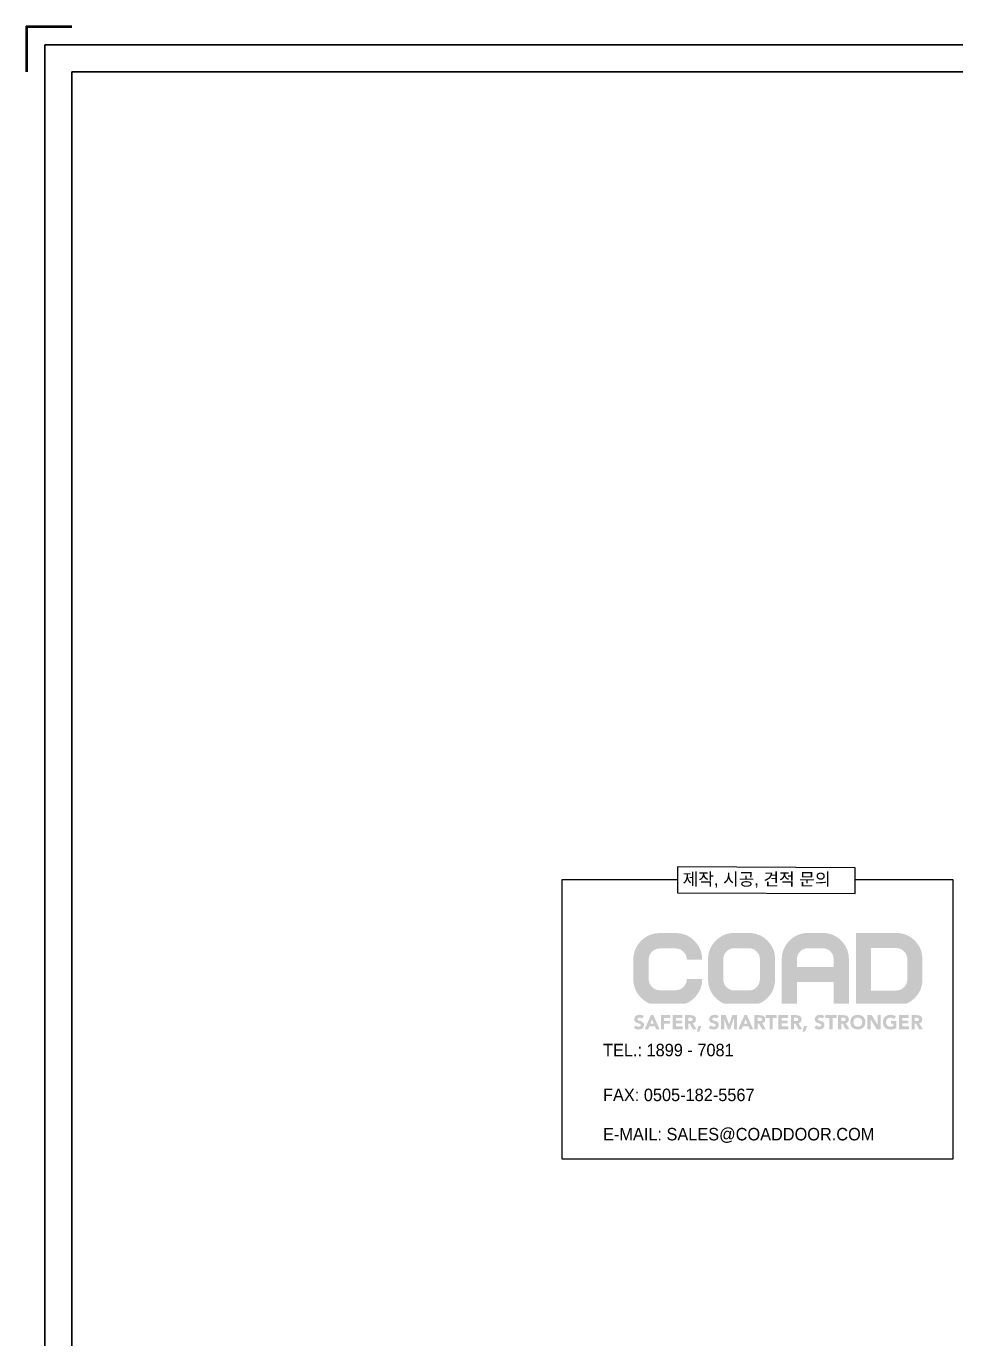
# Model space of a CAD drawing. Header units: millimetres. Extents: x -5505 to 394412, y -8522 to 584759.
# Drawn here: x -5505 to -288, y 2991 to 10355 of the extents above; entities that cross this region are included whole.
import ezdxf

# ---------------------------------------------------------------- set-up
doc = ezdxf.new("R2010")
doc.units = ezdxf.units.MM
doc.layers.add('4윤곽선', color=5, linetype='Continuous', lineweight=70)
doc.layers.add('plot선', color=130, linetype='Continuous', plot=False)
doc.styles.add('굴림', font='')
doc.styles.get('굴림').set_extended_font_data('Gulim')

# ---------------------------------------------------------------- blocks, each defined once
blk = doc.blocks.new('coad_logo')
h = blk.add_hatch(color=256)
h.dxf.hatch_style = 1
h.set_gradient(color1=(0, 153, 86), color2=(0, 0, 78), tint=1)
edge = h.paths.add_edge_path()
edge.add_spline(control_points=[(488.5, 1118.3), (488.5, 1135.3), (494.6, 1150), (506.8, 1162.2), (519.4, 1174.8), (534.1, 1180.9), (551.1, 1180.9), (551.1, 1180.9), (639.7, 1180.9), (639.7, 1180.9), (656.8, 1180.9), (671.4, 1174.8), (683.6, 1162.2), (696.2, 1150), (702.3, 1135.3), (702.3, 1118.3), (702.3, 1118.3), (788.6, 1118.3), (788.6, 1118.3), (788.6, 1159.3), (773.9, 1194.7), (745, 1223.6), (716.2, 1252.5), (680.8, 1267.1), (639.7, 1267.1), (639.7, 1267.1), (551.1, 1267.1), (551.1, 1267.1), (510.1, 1267.1), (474.7, 1252.5), (445.8, 1223.6), (416.9, 1194.7), (402.3, 1159.3), (402.3, 1118.3), (402.3, 1118.3), (402.3, 1104.2), (402.3, 1104.2), (402.3, 1104.2), (402.3, 1009.3), (402.3, 1009.3), (402.3, 968.2), (416.9, 932.8), (445.8, 903.9), (460.1, 889.6), (476.1, 878.7), (493.5, 871.5), (493.5, 871.5), (697.3, 871.5), (697.3, 871.5), (714.8, 878.7), (730.7, 889.6), (745, 903.9), (773.9, 932.8), (788.6, 968.2), (788.6, 1009.3), (788.6, 1009.3), (702.3, 1009.3), (702.3, 1009.3), (702.3, 992.2), (696.2, 977.5), (683.6, 964.9), (671.4, 952.7), (656.8, 946.6), (639.7, 946.6), (639.7, 946.6), (551.1, 946.6), (551.1, 946.6), (534.1, 946.6), (519.4, 952.7), (506.8, 964.9), (494.6, 977.5), (488.5, 992.2), (488.5, 1009.3), (488.5, 1009.3), (488.5, 1104.2), (488.5, 1104.2), (488.5, 1104.2), (488.5, 1118.3), (488.5, 1118.3)], knot_values=[0, 0, 0, 0, 1, 1, 1, 2, 2, 2, 3, 3, 3, 4, 4, 4, 5, 5, 5, 6, 6, 6, 7, 7, 7, 8, 8, 8, 9, 9, 9, 10, 10, 10, 11, 11, 11, 12, 12, 12, 13, 13, 13, 14, 14, 14, 15, 15, 15, 16, 16, 16, 17, 17, 17, 18, 18, 18, 19, 19, 19, 20, 20, 20, 21, 21, 21, 22, 22, 22, 23, 23, 23, 24, 24, 24, 25, 25, 25, 26, 26, 26, 26], degree=3, periodic=0)
edge = h.paths.add_edge_path()
edge.add_spline(control_points=[(1050.4, 1267.7), (1050.4, 1267.7), (969, 1267.7), (969, 1267.7), (928.3, 1267.7), (893.3, 1253.2), (864.7, 1224.6), (836.1, 1196), (821.6, 1161), (821.6, 1120.3), (821.6, 1120.3), (821.6, 1104.2), (821.6, 1104.2), (821.6, 1104.2), (821.6, 1007.2), (821.6, 1007.2), (821.6, 966.5), (836.1, 931.5), (864.7, 902.9), (878.5, 889.1), (893.8, 878.7), (910.5, 871.5), (910.5, 871.5), (1108.9, 871.5), (1108.9, 871.5), (1125.6, 878.7), (1140.9, 889.1), (1154.7, 902.9), (1183.3, 931.5), (1197.8, 966.5), (1197.8, 1007.2), (1197.8, 1007.2), (1197.8, 1104.2), (1197.8, 1104.2), (1197.8, 1104.2), (1197.8, 1120.3), (1197.8, 1120.3), (1197.8, 1161), (1183.3, 1196), (1154.7, 1224.6), (1126.1, 1253.2), (1091.1, 1267.7), (1050.4, 1267.7)], knot_values=[0, 0, 0, 0, 1, 1, 1, 2, 2, 2, 3, 3, 3, 4, 4, 4, 5, 5, 5, 6, 6, 6, 7, 7, 7, 8, 8, 8, 9, 9, 9, 10, 10, 10, 11, 11, 11, 12, 12, 12, 13, 13, 13, 14, 14, 14, 14], degree=3, periodic=0)
edge = h.paths.add_edge_path(flags=16)
edge.add_spline(control_points=[(1112.4, 1007.2), (1112.4, 990.3), (1106.4, 975.8), (1093.9, 963.3), (1081.8, 951.2), (1067.4, 945.2), (1050.4, 945.2), (1050.4, 945.2), (969, 945.2), (969, 945.2), (952.1, 945.2), (937.5, 951.2), (925.1, 963.3), (913, 975.8), (907, 990.3), (907, 1007.2), (907, 1007.2), (907, 1104.2), (907, 1104.2), (907, 1104.2), (907, 1120.3), (907, 1120.3), (907, 1137.2), (913, 1151.7), (925.1, 1163.8), (937.5, 1176.3), (952.1, 1182.3), (969, 1182.3), (969, 1182.3), (1050.4, 1182.3), (1050.4, 1182.3), (1067.4, 1182.3), (1081.8, 1176.3), (1093.9, 1163.8), (1106.4, 1151.7), (1112.4, 1137.2), (1112.4, 1120.3), (1112.4, 1120.3), (1112.4, 1104.2), (1112.4, 1104.2), (1112.4, 1104.2), (1112.4, 1007.2), (1112.4, 1007.2)], knot_values=[0, 0, 0, 0, 1, 1, 1, 2, 2, 2, 3, 3, 3, 4, 4, 4, 5, 5, 5, 6, 6, 6, 7, 7, 7, 8, 8, 8, 9, 9, 9, 10, 10, 10, 11, 11, 11, 12, 12, 12, 13, 13, 13, 14, 14, 14, 14], degree=3, periodic=0)
edge = h.paths.add_edge_path()
edge.add_spline(control_points=[(1464.1, 1267.7), (1464.1, 1267.7), (1383, 1267.7), (1383, 1267.7), (1342.4, 1267.7), (1307.4, 1253.2), (1278.4, 1224.2), (1249.8, 1195.6), (1235.3, 1160.6), (1235.3, 1119.9), (1235.3, 1119.9), (1235.3, 1104.2), (1235.3, 1104.2), (1235.3, 1104.2), (1235.3, 871.5), (1235.3, 871.5), (1235.3, 871.5), (1320.7, 871.5), (1320.7, 871.5), (1320.7, 871.5), (1320.7, 992.3), (1320.7, 992.3), (1320.7, 992.3), (1526.9, 992.3), (1526.9, 992.3), (1526.9, 992.3), (1526.9, 871.5), (1526.9, 871.5), (1526.9, 871.5), (1611.9, 871.5), (1611.9, 871.5), (1611.9, 871.5), (1611.9, 1104.2), (1611.9, 1104.2), (1611.9, 1104.2), (1611.9, 1119.9), (1611.9, 1119.9), (1611.9, 1161), (1597.4, 1196), (1568.8, 1224.6), (1540.2, 1253.2), (1505.2, 1267.7), (1464.1, 1267.7)], knot_values=[0, 0, 0, 0, 1, 1, 1, 2, 2, 2, 3, 3, 3, 4, 4, 4, 5, 5, 5, 6, 6, 6, 7, 7, 7, 8, 8, 8, 9, 9, 9, 10, 10, 10, 11, 11, 11, 12, 12, 12, 13, 13, 13, 14, 14, 14, 14], degree=3, periodic=0)
edge = h.paths.add_edge_path(flags=16)
edge.add_spline(control_points=[(1526.9, 1077.6), (1526.9, 1077.6), (1320.7, 1077.6), (1320.7, 1077.6), (1320.7, 1077.6), (1320.7, 1104.2), (1320.7, 1104.2), (1320.7, 1104.2), (1320.7, 1119.9), (1320.7, 1119.9), (1320.7, 1137.2), (1326.7, 1151.7), (1338.8, 1163.8), (1351.2, 1176.3), (1365.7, 1182.3), (1383, 1182.3), (1383, 1182.3), (1464.1, 1182.3), (1464.1, 1182.3), (1481.4, 1182.3), (1495.9, 1176.3), (1508.4, 1163.8), (1520.9, 1151.7), (1526.9, 1137.2), (1526.9, 1119.9), (1526.9, 1119.9), (1526.9, 1104.2), (1526.9, 1104.2), (1526.9, 1104.2), (1526.9, 1077.6), (1526.9, 1077.6)], knot_values=[0, 0, 0, 0, 1, 1, 1, 2, 2, 2, 3, 3, 3, 4, 4, 4, 5, 5, 5, 6, 6, 6, 7, 7, 7, 8, 8, 8, 9, 9, 9, 10, 10, 10, 10], degree=3, periodic=0)
edge = h.paths.add_edge_path()
edge.add_spline(control_points=[(1981.6, 1224.6), (1953, 1253.2), (1918.4, 1267.7), (1877.8, 1267.7), (1877.8, 1267.7), (1651.4, 1267.7), (1651.4, 1267.7), (1651.4, 1267.7), (1651.4, 1104.2), (1651.4, 1104.2), (1651.4, 1104.2), (1651.4, 871.5), (1651.4, 871.5), (1651.4, 871.5), (1936, 871.5), (1936, 871.5), (1952.6, 878.7), (1967.9, 889.1), (1981.6, 902.9), (2010.2, 931.5), (2024.7, 966.5), (2024.7, 1007.2), (2024.7, 1007.2), (2024.7, 1104.2), (2024.7, 1104.2), (2024.7, 1104.2), (2024.7, 1120.3), (2024.7, 1120.3), (2024.7, 1161), (2010.2, 1196), (1981.6, 1224.6)], knot_values=[0, 0, 0, 0, 1, 1, 1, 2, 2, 2, 3, 3, 3, 4, 4, 4, 5, 5, 5, 6, 6, 6, 7, 7, 7, 8, 8, 8, 9, 9, 9, 10, 10, 10, 10], degree=3, periodic=0)
edge = h.paths.add_edge_path(flags=16)
edge.add_spline(control_points=[(1939.8, 1007.2), (1939.8, 989.9), (1933.7, 975.4), (1921.7, 962.9), (1909.6, 950.8), (1895.1, 944.8), (1877.8, 944.8), (1877.8, 944.8), (1736.3, 944.8), (1736.3, 944.8), (1736.3, 944.8), (1736.3, 1104.2), (1736.3, 1104.2), (1736.3, 1104.2), (1736.3, 1182.7), (1736.3, 1182.7), (1736.3, 1182.7), (1877.8, 1182.7), (1877.8, 1182.7), (1895.1, 1182.7), (1909.6, 1176.7), (1921.7, 1164.2), (1933.7, 1152.1), (1939.8, 1137.6), (1939.8, 1120.3), (1939.8, 1120.3), (1939.8, 1104.2), (1939.8, 1104.2), (1939.8, 1104.2), (1939.8, 1007.2), (1939.8, 1007.2)], knot_values=[0, 0, 0, 0, 1, 1, 1, 2, 2, 2, 3, 3, 3, 4, 4, 4, 5, 5, 5, 6, 6, 6, 7, 7, 7, 8, 8, 8, 9, 9, 9, 10, 10, 10, 10], degree=3, periodic=0)
edge = h.paths.add_edge_path()
edge.add_spline(control_points=[(449.8, 787.4), (448.4, 789.2), (446.5, 790.5), (444.1, 791.3), (441.7, 792.2), (439.4, 792.6), (437.2, 792.6), (436, 792.6), (434.7, 792.5), (433.4, 792.2), (432, 791.9), (430.8, 791.4), (429.6, 790.8), (428.4, 790.1), (427.4, 789.3), (426.7, 788.3), (425.9, 787.2), (425.6, 786), (425.6, 784.5), (425.6, 782.1), (426.5, 780.3), (428.2, 779), (430, 777.8), (432.3, 776.7), (435, 775.8), (437.7, 774.9), (440.6, 774), (443.7, 773.1), (446.8, 772.3), (449.7, 771), (452.4, 769.4), (455.1, 767.7), (457.4, 765.6), (459.2, 762.8), (460.9, 760.1), (461.8, 756.4), (461.8, 751.8), (461.8, 747.4), (461, 743.6), (459.4, 740.3), (457.7, 737.1), (455.5, 734.4), (452.8, 732.2), (450, 730.1), (446.8, 728.5), (443.1, 727.4), (439.4, 726.4), (435.5, 725.9), (431.5, 725.9), (426.4, 725.9), (421.6, 726.7), (417.2, 728.2), (412.9, 729.8), (408.8, 732.3), (405, 735.8), (405, 735.8), (417.3, 749.4), (417.3, 749.4), (419.1, 747), (421.4, 745.1), (424.1, 743.8), (426.8, 742.6), (429.6, 741.9), (432.5, 741.9), (433.9, 741.9), (435.3, 742.1), (436.7, 742.4), (438.2, 742.7), (439.5, 743.2), (440.6, 743.9), (441.8, 744.6), (442.7, 745.4), (443.4, 746.5), (444.1, 747.5), (444.5, 748.7), (444.5, 750.1), (444.5, 752.5), (443.6, 754.4), (441.8, 755.8), (439.9, 757.1), (437.7, 758.3), (434.9, 759.3), (432.2, 760.2), (429.2, 761.2), (426, 762.1), (422.8, 763.1), (419.9, 764.4), (417.1, 766), (414.4, 767.7), (412.1, 769.8), (410.3, 772.5), (408.5, 775.2), (407.6, 778.7), (407.6, 783.1), (407.6, 787.3), (408.4, 791), (410.1, 794.2), (411.7, 797.4), (414, 800), (416.7, 802.2), (419.5, 804.3), (422.7, 805.9), (426.4, 807), (430, 808.1), (433.7, 808.6), (437.6, 808.6), (442, 808.6), (446.3, 808), (450.5, 806.7), (454.6, 805.5), (458.4, 803.4), (461.7, 800.4), (461.7, 800.4), (449.8, 787.4), (449.8, 787.4)], knot_values=[0, 0, 0, 0, 1, 1, 1, 2, 2, 2, 3, 3, 3, 4, 4, 4, 5, 5, 5, 6, 6, 6, 7, 7, 7, 8, 8, 8, 9, 9, 9, 10, 10, 10, 11, 11, 11, 12, 12, 12, 13, 13, 13, 14, 14, 14, 15, 15, 15, 16, 16, 16, 17, 17, 17, 18, 18, 18, 19, 19, 19, 20, 20, 20, 21, 21, 21, 22, 22, 22, 23, 23, 23, 24, 24, 24, 25, 25, 25, 26, 26, 26, 27, 27, 27, 28, 28, 28, 29, 29, 29, 30, 30, 30, 31, 31, 31, 32, 32, 32, 33, 33, 33, 34, 34, 34, 35, 35, 35, 36, 36, 36, 37, 37, 37, 38, 38, 38, 38], degree=3, periodic=0)
h.paths.add_polyline_path([(500.6, 806.6), (515, 806.6), (549.2, 727.9), (529.7, 727.9), (522.9, 744.6), (492.3, 744.6), (485.7, 727.9), (466.6, 727.9)])
h.paths.add_polyline_path([(507.3, 783.7), (497.7, 759.3), (517, 759.3)], flags=16)
h.paths.add_polyline_path([(557.8, 806.6), (610.6, 806.6), (610.6, 790.6), (575.1, 790.6), (575.1, 774.6), (608, 774.6), (608, 758.6), (575.1, 758.6), (575.1, 727.9), (557.8, 727.9)])
h.paths.add_polyline_path([(623.7, 806.6), (677.2, 806.6), (677.2, 790.6), (641.1, 790.6), (641.1, 775.9), (675.2, 775.9), (675.2, 759.9), (641.1, 759.9), (641.1, 743.9), (679.2, 743.9), (679.2, 727.9), (623.7, 727.9)])
edge = h.paths.add_edge_path()
edge.add_spline(control_points=[(693.1, 806.6), (693.1, 806.6), (723.6, 806.6), (723.6, 806.6), (727.6, 806.6), (731.4, 806.2), (735, 805.5), (738.6, 804.7), (741.7, 803.4), (744.5, 801.6), (747.2, 799.8), (749.3, 797.3), (750.9, 794.2), (752.5, 791.2), (753.3, 787.3), (753.3, 782.7), (753.3, 777.2), (751.8, 772.4), (749, 768.5), (746.1, 764.6), (741.8, 762.2), (736.3, 761.1), (736.3, 761.1), (756.3, 727.9), (756.3, 727.9), (756.3, 727.9), (735.5, 727.9), (735.5, 727.9), (735.5, 727.9), (719, 759.4), (719, 759.4), (719, 759.4), (710.5, 759.4), (710.5, 759.4), (710.5, 759.4), (710.5, 727.9), (710.5, 727.9), (710.5, 727.9), (693.1, 727.9), (693.1, 727.9), (693.1, 727.9), (693.1, 806.6), (693.1, 806.6)], knot_values=[0, 0, 0, 0, 1, 1, 1, 2, 2, 2, 3, 3, 3, 4, 4, 4, 5, 5, 5, 6, 6, 6, 7, 7, 7, 8, 8, 8, 9, 9, 9, 10, 10, 10, 11, 11, 11, 12, 12, 12, 13, 13, 13, 14, 14, 14, 14], degree=3, periodic=0)
edge = h.paths.add_edge_path(flags=16)
edge.add_spline(control_points=[(710.5, 774), (710.5, 774), (720.7, 774), (720.7, 774), (722.3, 774), (723.9, 774.1), (725.7, 774.2), (727.4, 774.3), (729, 774.7), (730.4, 775.2), (731.8, 775.8), (733, 776.6), (733.9, 777.8), (734.8, 779), (735.3, 780.7), (735.3, 782.8), (735.3, 784.8), (734.9, 786.4), (734.1, 787.6), (733.2, 788.8), (732.2, 789.7), (730.9, 790.3), (729.7, 791), (728.2, 791.4), (726.6, 791.6), (725, 791.8), (723.4, 791.9), (721.8, 791.9), (721.8, 791.9), (710.5, 791.9), (710.5, 791.9), (710.5, 791.9), (710.5, 774), (710.5, 774)], knot_values=[0, 0, 0, 0, 1, 1, 1, 2, 2, 2, 3, 3, 3, 4, 4, 4, 5, 5, 5, 6, 6, 6, 7, 7, 7, 8, 8, 8, 9, 9, 9, 10, 10, 10, 11, 11, 11, 11], degree=3, periodic=0)
h.paths.add_polyline_path([(767.3, 745.9), (783.3, 745.9), (773.3, 714.5), (759.1, 714.5)])
edge = h.paths.add_edge_path()
edge.add_spline(control_points=[(869.9, 787.4), (868.5, 789.2), (866.6, 790.5), (864.2, 791.3), (861.8, 792.2), (859.5, 792.6), (857.4, 792.6), (856.1, 792.6), (854.8, 792.5), (853.5, 792.2), (852.2, 791.9), (850.9, 791.4), (849.7, 790.8), (848.5, 790.1), (847.6, 789.3), (846.8, 788.3), (846.1, 787.2), (845.7, 786), (845.7, 784.5), (845.7, 782.1), (846.6, 780.3), (848.4, 779), (850.2, 777.8), (852.4, 776.7), (855.1, 775.8), (857.8, 774.9), (860.7, 774), (863.8, 773.1), (866.9, 772.3), (869.9, 771), (872.6, 769.4), (875.3, 767.7), (877.5, 765.6), (879.3, 762.8), (881.1, 760.1), (882, 756.4), (882, 751.8), (882, 747.4), (881.1, 743.6), (879.5, 740.3), (877.9, 737.1), (875.7, 734.4), (872.9, 732.2), (870.1, 730.1), (866.9, 728.5), (863.2, 727.4), (859.5, 726.4), (855.7, 725.9), (851.6, 725.9), (846.5, 725.9), (841.7, 726.7), (837.4, 728.2), (833, 729.8), (828.9, 732.3), (825.1, 735.8), (825.1, 735.8), (837.5, 749.4), (837.5, 749.4), (839.3, 747), (841.5, 745.1), (844.2, 743.8), (846.9, 742.6), (849.7, 741.9), (852.6, 741.9), (854, 741.9), (855.4, 742.1), (856.9, 742.4), (858.3, 742.7), (859.6, 743.2), (860.8, 743.9), (861.9, 744.6), (862.8, 745.4), (863.6, 746.5), (864.3, 747.5), (864.6, 748.7), (864.6, 750.1), (864.6, 752.5), (863.7, 754.4), (861.9, 755.8), (860.1, 757.1), (857.8, 758.3), (855, 759.3), (852.3, 760.2), (849.3, 761.2), (846.1, 762.1), (843, 763.1), (840, 764.4), (837.3, 766), (834.5, 767.7), (832.2, 769.8), (830.4, 772.5), (828.6, 775.2), (827.7, 778.7), (827.7, 783.1), (827.7, 787.3), (828.5, 791), (830.2, 794.2), (831.9, 797.4), (834.1, 800), (836.9, 802.2), (839.6, 804.3), (842.8, 805.9), (846.5, 807), (850.1, 808.1), (853.9, 808.6), (857.7, 808.6), (862.2, 808.6), (866.5, 808), (870.6, 806.7), (874.8, 805.5), (878.5, 803.4), (881.8, 800.4), (881.8, 800.4), (869.9, 787.4), (869.9, 787.4)], knot_values=[0, 0, 0, 0, 1, 1, 1, 2, 2, 2, 3, 3, 3, 4, 4, 4, 5, 5, 5, 6, 6, 6, 7, 7, 7, 8, 8, 8, 9, 9, 9, 10, 10, 10, 11, 11, 11, 12, 12, 12, 13, 13, 13, 14, 14, 14, 15, 15, 15, 16, 16, 16, 17, 17, 17, 18, 18, 18, 19, 19, 19, 20, 20, 20, 21, 21, 21, 22, 22, 22, 23, 23, 23, 24, 24, 24, 25, 25, 25, 26, 26, 26, 27, 27, 27, 28, 28, 28, 29, 29, 29, 30, 30, 30, 31, 31, 31, 32, 32, 32, 33, 33, 33, 34, 34, 34, 35, 35, 35, 36, 36, 36, 37, 37, 37, 38, 38, 38, 38], degree=3, periodic=0)
h.paths.add_polyline_path([(894.9, 806.6), (921.1, 806.6), (939.2, 755.2), (939.4, 755.2), (957.7, 806.6), (983.8, 806.6), (983.8, 727.9), (966.5, 727.9), (966.5, 788.3), (966.3, 788.3), (945.6, 727.9), (932.3, 727.9), (912.4, 788.3), (912.2, 788.3), (912.2, 727.9), (894.9, 727.9)])
h.paths.add_polyline_path([(1025.7, 806.6), (1040.1, 806.6), (1074.3, 727.9), (1054.8, 727.9), (1048, 744.6), (1017.4, 744.6), (1010.8, 727.9), (991.7, 727.9)])
h.paths.add_polyline_path([(1032.4, 783.7), (1022.9, 759.3), (1042.1, 759.3)], flags=16)
edge = h.paths.add_edge_path()
edge.add_spline(control_points=[(1082.2, 806.6), (1082.2, 806.6), (1112.7, 806.6), (1112.7, 806.6), (1116.7, 806.6), (1120.5, 806.2), (1124.1, 805.5), (1127.7, 804.7), (1130.9, 803.4), (1133.6, 801.6), (1136.3, 799.8), (1138.4, 797.3), (1140, 794.2), (1141.6, 791.2), (1142.4, 787.3), (1142.4, 782.7), (1142.4, 777.2), (1141, 772.4), (1138.1, 768.5), (1135.2, 764.6), (1130.9, 762.2), (1125.4, 761.1), (1125.4, 761.1), (1145.4, 727.9), (1145.4, 727.9), (1145.4, 727.9), (1124.6, 727.9), (1124.6, 727.9), (1124.6, 727.9), (1108.1, 759.4), (1108.1, 759.4), (1108.1, 759.4), (1099.6, 759.4), (1099.6, 759.4), (1099.6, 759.4), (1099.6, 727.9), (1099.6, 727.9), (1099.6, 727.9), (1082.2, 727.9), (1082.2, 727.9), (1082.2, 727.9), (1082.2, 806.6), (1082.2, 806.6)], knot_values=[0, 0, 0, 0, 1, 1, 1, 2, 2, 2, 3, 3, 3, 4, 4, 4, 5, 5, 5, 6, 6, 6, 7, 7, 7, 8, 8, 8, 9, 9, 9, 10, 10, 10, 11, 11, 11, 12, 12, 12, 13, 13, 13, 14, 14, 14, 14], degree=3, periodic=0)
edge = h.paths.add_edge_path(flags=16)
edge.add_spline(control_points=[(1099.6, 774), (1099.6, 774), (1109.8, 774), (1109.8, 774), (1111.4, 774), (1113, 774.1), (1114.8, 774.2), (1116.5, 774.3), (1118.1, 774.7), (1119.5, 775.2), (1120.9, 775.8), (1122.1, 776.6), (1123, 777.8), (1123.9, 779), (1124.4, 780.7), (1124.4, 782.8), (1124.4, 784.8), (1124, 786.4), (1123.2, 787.6), (1122.3, 788.8), (1121.3, 789.7), (1120, 790.3), (1118.8, 791), (1117.3, 791.4), (1115.7, 791.6), (1114.1, 791.8), (1112.5, 791.9), (1110.9, 791.9), (1110.9, 791.9), (1099.6, 791.9), (1099.6, 791.9), (1099.6, 791.9), (1099.6, 774), (1099.6, 774)], knot_values=[0, 0, 0, 0, 1, 1, 1, 2, 2, 2, 3, 3, 3, 4, 4, 4, 5, 5, 5, 6, 6, 6, 7, 7, 7, 8, 8, 8, 9, 9, 9, 10, 10, 10, 11, 11, 11, 11], degree=3, periodic=0)
h.paths.add_polyline_path([(1167.5, 791.3), (1145.1, 791.3), (1145.1, 806.6), (1207.3, 806.6), (1207.3, 791.3), (1184.9, 791.3), (1184.9, 727.9), (1167.5, 727.9)])
h.paths.add_polyline_path([(1216.8, 806.6), (1270.3, 806.6), (1270.3, 790.6), (1234.1, 790.6), (1234.1, 775.9), (1268.3, 775.9), (1268.3, 759.9), (1234.1, 759.9), (1234.1, 743.9), (1272.3, 743.9), (1272.3, 727.9), (1216.8, 727.9)])
edge = h.paths.add_edge_path()
edge.add_spline(control_points=[(1286.2, 806.6), (1286.2, 806.6), (1316.7, 806.6), (1316.7, 806.6), (1320.7, 806.6), (1324.5, 806.2), (1328.1, 805.5), (1331.7, 804.7), (1334.8, 803.4), (1337.5, 801.6), (1340.2, 799.8), (1342.4, 797.3), (1344, 794.2), (1345.6, 791.2), (1346.4, 787.3), (1346.4, 782.7), (1346.4, 777.2), (1344.9, 772.4), (1342, 768.5), (1339.1, 764.6), (1334.9, 762.2), (1329.3, 761.1), (1329.3, 761.1), (1349.4, 727.9), (1349.4, 727.9), (1349.4, 727.9), (1328.6, 727.9), (1328.6, 727.9), (1328.6, 727.9), (1312.1, 759.4), (1312.1, 759.4), (1312.1, 759.4), (1303.5, 759.4), (1303.5, 759.4), (1303.5, 759.4), (1303.5, 727.9), (1303.5, 727.9), (1303.5, 727.9), (1286.2, 727.9), (1286.2, 727.9), (1286.2, 727.9), (1286.2, 806.6), (1286.2, 806.6)], knot_values=[0, 0, 0, 0, 1, 1, 1, 2, 2, 2, 3, 3, 3, 4, 4, 4, 5, 5, 5, 6, 6, 6, 7, 7, 7, 8, 8, 8, 9, 9, 9, 10, 10, 10, 11, 11, 11, 12, 12, 12, 13, 13, 13, 14, 14, 14, 14], degree=3, periodic=0)
edge = h.paths.add_edge_path(flags=16)
edge.add_spline(control_points=[(1303.5, 774), (1303.5, 774), (1313.8, 774), (1313.8, 774), (1315.3, 774), (1317, 774.1), (1318.7, 774.2), (1320.5, 774.3), (1322, 774.7), (1323.4, 775.2), (1324.8, 775.8), (1326, 776.6), (1326.9, 777.8), (1327.9, 779), (1328.3, 780.7), (1328.3, 782.8), (1328.3, 784.8), (1327.9, 786.4), (1327.1, 787.6), (1326.3, 788.8), (1325.3, 789.7), (1324, 790.3), (1322.7, 791), (1321.3, 791.4), (1319.7, 791.6), (1318, 791.8), (1316.4, 791.9), (1314.9, 791.9), (1314.9, 791.9), (1303.5, 791.9), (1303.5, 791.9), (1303.5, 791.9), (1303.5, 774), (1303.5, 774)], knot_values=[0, 0, 0, 0, 1, 1, 1, 2, 2, 2, 3, 3, 3, 4, 4, 4, 5, 5, 5, 6, 6, 6, 7, 7, 7, 8, 8, 8, 9, 9, 9, 10, 10, 10, 11, 11, 11, 11], degree=3, periodic=0)
h.paths.add_polyline_path([(1360.4, 745.9), (1376.4, 745.9), (1366.4, 714.5), (1352.1, 714.5)])
edge = h.paths.add_edge_path()
edge.add_spline(control_points=[(1463, 787.4), (1461.6, 789.2), (1459.7, 790.5), (1457.3, 791.3), (1454.9, 792.2), (1452.6, 792.6), (1450.4, 792.6), (1449.2, 792.6), (1447.9, 792.5), (1446.5, 792.2), (1445.2, 791.9), (1443.9, 791.4), (1442.8, 790.8), (1441.6, 790.1), (1440.6, 789.3), (1439.9, 788.3), (1439.1, 787.2), (1438.8, 786), (1438.8, 784.5), (1438.8, 782.1), (1439.7, 780.3), (1441.4, 779), (1443.2, 777.8), (1445.5, 776.7), (1448.2, 775.8), (1450.9, 774.9), (1453.8, 774), (1456.9, 773.1), (1460, 772.3), (1462.9, 771), (1465.6, 769.4), (1468.3, 767.7), (1470.6, 765.6), (1472.3, 762.8), (1474.1, 760.1), (1475, 756.4), (1475, 751.8), (1475, 747.4), (1474.2, 743.6), (1472.6, 740.3), (1470.9, 737.1), (1468.7, 734.4), (1466, 732.2), (1463.2, 730.1), (1459.9, 728.5), (1456.3, 727.4), (1452.6, 726.4), (1448.7, 725.9), (1444.7, 725.9), (1439.5, 725.9), (1434.8, 726.7), (1430.4, 728.2), (1426, 729.8), (1422, 732.3), (1418.2, 735.8), (1418.2, 735.8), (1430.5, 749.4), (1430.5, 749.4), (1432.3, 747), (1434.6, 745.1), (1437.3, 743.8), (1440, 742.6), (1442.8, 741.9), (1445.7, 741.9), (1447.1, 741.9), (1448.5, 742.1), (1449.9, 742.4), (1451.4, 742.7), (1452.7, 743.2), (1453.8, 743.9), (1455, 744.6), (1455.9, 745.4), (1456.6, 746.5), (1457.3, 747.5), (1457.7, 748.7), (1457.7, 750.1), (1457.7, 752.5), (1456.8, 754.4), (1454.9, 755.8), (1453.1, 757.1), (1450.8, 758.3), (1448.1, 759.3), (1445.4, 760.2), (1442.4, 761.2), (1439.2, 762.1), (1436, 763.1), (1433.1, 764.4), (1430.3, 766), (1427.6, 767.7), (1425.3, 769.8), (1423.5, 772.5), (1421.7, 775.2), (1420.7, 778.7), (1420.7, 783.1), (1420.7, 787.3), (1421.6, 791), (1423.2, 794.2), (1424.9, 797.4), (1427.1, 800), (1429.9, 802.2), (1432.7, 804.3), (1435.9, 805.9), (1439.5, 807), (1443.2, 808.1), (1446.9, 808.6), (1450.8, 808.6), (1455.2, 808.6), (1459.5, 808), (1463.7, 806.7), (1467.8, 805.5), (1471.6, 803.4), (1474.9, 800.4), (1474.9, 800.4), (1463, 787.4), (1463, 787.4)], knot_values=[0, 0, 0, 0, 1, 1, 1, 2, 2, 2, 3, 3, 3, 4, 4, 4, 5, 5, 5, 6, 6, 6, 7, 7, 7, 8, 8, 8, 9, 9, 9, 10, 10, 10, 11, 11, 11, 12, 12, 12, 13, 13, 13, 14, 14, 14, 15, 15, 15, 16, 16, 16, 17, 17, 17, 18, 18, 18, 19, 19, 19, 20, 20, 20, 21, 21, 21, 22, 22, 22, 23, 23, 23, 24, 24, 24, 25, 25, 25, 26, 26, 26, 27, 27, 27, 28, 28, 28, 29, 29, 29, 30, 30, 30, 31, 31, 31, 32, 32, 32, 33, 33, 33, 34, 34, 34, 35, 35, 35, 36, 36, 36, 37, 37, 37, 38, 38, 38, 38], degree=3, periodic=0)
h.paths.add_polyline_path([(1503.1, 791.3), (1480.7, 791.3), (1480.7, 806.6), (1543, 806.6), (1543, 791.3), (1520.5, 791.3), (1520.5, 727.9), (1503.1, 727.9)])
edge = h.paths.add_edge_path()
edge.add_spline(control_points=[(1551.7, 806.6), (1551.7, 806.6), (1582.2, 806.6), (1582.2, 806.6), (1586.2, 806.6), (1590, 806.2), (1593.6, 805.5), (1597.2, 804.7), (1600.4, 803.4), (1603.1, 801.6), (1605.8, 799.8), (1607.9, 797.3), (1609.5, 794.2), (1611.1, 791.2), (1611.9, 787.3), (1611.9, 782.7), (1611.9, 777.2), (1610.5, 772.4), (1607.6, 768.5), (1604.7, 764.6), (1600.5, 762.2), (1594.9, 761.1), (1594.9, 761.1), (1614.9, 727.9), (1614.9, 727.9), (1614.9, 727.9), (1594.1, 727.9), (1594.1, 727.9), (1594.1, 727.9), (1577.7, 759.4), (1577.7, 759.4), (1577.7, 759.4), (1569.1, 759.4), (1569.1, 759.4), (1569.1, 759.4), (1569.1, 727.9), (1569.1, 727.9), (1569.1, 727.9), (1551.7, 727.9), (1551.7, 727.9), (1551.7, 727.9), (1551.7, 806.6), (1551.7, 806.6)], knot_values=[0, 0, 0, 0, 1, 1, 1, 2, 2, 2, 3, 3, 3, 4, 4, 4, 5, 5, 5, 6, 6, 6, 7, 7, 7, 8, 8, 8, 9, 9, 9, 10, 10, 10, 11, 11, 11, 12, 12, 12, 13, 13, 13, 14, 14, 14, 14], degree=3, periodic=0)
edge = h.paths.add_edge_path(flags=16)
edge.add_spline(control_points=[(1569.1, 774), (1569.1, 774), (1579.3, 774), (1579.3, 774), (1580.9, 774), (1582.5, 774.1), (1584.3, 774.2), (1586, 774.3), (1587.6, 774.7), (1589, 775.2), (1590.4, 775.8), (1591.6, 776.6), (1592.5, 777.8), (1593.4, 779), (1593.9, 780.7), (1593.9, 782.8), (1593.9, 784.8), (1593.5, 786.4), (1592.7, 787.6), (1591.9, 788.8), (1590.8, 789.7), (1589.6, 790.3), (1588.3, 791), (1586.8, 791.4), (1585.2, 791.6), (1583.6, 791.8), (1582, 791.9), (1580.4, 791.9), (1580.4, 791.9), (1569.1, 791.9), (1569.1, 791.9), (1569.1, 791.9), (1569.1, 774), (1569.1, 774)], knot_values=[0, 0, 0, 0, 1, 1, 1, 2, 2, 2, 3, 3, 3, 4, 4, 4, 5, 5, 5, 6, 6, 6, 7, 7, 7, 8, 8, 8, 9, 9, 9, 10, 10, 10, 11, 11, 11, 11], degree=3, periodic=0)
edge = h.paths.add_edge_path()
edge.add_spline(control_points=[(1619.6, 767.3), (1619.6, 773.6), (1620.6, 779.3), (1622.7, 784.4), (1624.9, 789.5), (1627.8, 793.9), (1631.6, 797.5), (1635.4, 801), (1639.9, 803.8), (1645, 805.7), (1650.2, 807.7), (1655.9, 808.6), (1662.1, 808.6), (1668.2, 808.6), (1673.9, 807.7), (1679.1, 805.7), (1684.3, 803.8), (1688.8, 801), (1692.5, 797.5), (1696.3, 793.9), (1699.3, 789.5), (1701.4, 784.4), (1703.5, 779.3), (1704.5, 773.6), (1704.5, 767.3), (1704.5, 761), (1703.5, 755.2), (1701.4, 750.1), (1699.3, 745), (1696.3, 740.7), (1692.5, 737.1), (1688.8, 733.5), (1684.3, 730.7), (1679.1, 728.8), (1673.9, 726.9), (1668.2, 725.9), (1662.1, 725.9), (1655.9, 725.9), (1650.2, 726.9), (1645, 728.8), (1639.9, 730.7), (1635.4, 733.5), (1631.6, 737.1), (1627.8, 740.7), (1624.9, 745), (1622.7, 750.1), (1620.6, 755.2), (1619.6, 761), (1619.6, 767.3)], knot_values=[0, 0, 0, 0, 1, 1, 1, 2, 2, 2, 3, 3, 3, 4, 4, 4, 5, 5, 5, 6, 6, 6, 7, 7, 7, 8, 8, 8, 9, 9, 9, 10, 10, 10, 11, 11, 11, 12, 12, 12, 13, 13, 13, 14, 14, 14, 15, 15, 15, 16, 16, 16, 16], degree=3, periodic=0)
edge = h.paths.add_edge_path(flags=16)
edge.add_spline(control_points=[(1637.6, 767.3), (1637.6, 763.5), (1638.2, 760.2), (1639.3, 757.1), (1640.5, 754), (1642.1, 751.3), (1644.3, 749.1), (1646.4, 746.8), (1649, 745.1), (1652, 743.8), (1655, 742.5), (1658.4, 741.9), (1662.1, 741.9), (1665.8, 741.9), (1669.1, 742.5), (1672.1, 743.8), (1675.1, 745.1), (1677.7, 746.8), (1679.9, 749.1), (1682, 751.3), (1683.7, 754), (1684.8, 757.1), (1686, 760.2), (1686.5, 763.5), (1686.5, 767.3), (1686.5, 770.9), (1686, 774.3), (1684.8, 777.4), (1683.7, 780.5), (1682, 783.2), (1679.9, 785.4), (1677.7, 787.7), (1675.1, 789.5), (1672.1, 790.7), (1669.1, 792), (1665.8, 792.6), (1662.1, 792.6), (1658.4, 792.6), (1655, 792), (1652, 790.7), (1649, 789.5), (1646.4, 787.7), (1644.3, 785.4), (1642.1, 783.2), (1640.5, 780.5), (1639.3, 777.4), (1638.2, 774.3), (1637.6, 770.9), (1637.6, 767.3)], knot_values=[0, 0, 0, 0, 1, 1, 1, 2, 2, 2, 3, 3, 3, 4, 4, 4, 5, 5, 5, 6, 6, 6, 7, 7, 7, 8, 8, 8, 9, 9, 9, 10, 10, 10, 11, 11, 11, 12, 12, 12, 13, 13, 13, 14, 14, 14, 15, 15, 15, 16, 16, 16, 16], degree=3, periodic=0)
h.paths.add_polyline_path([(1716.3, 806.6), (1739.9, 806.6), (1773.4, 751.9), (1773.6, 751.9), (1773.6, 806.6), (1790.9, 806.6), (1790.9, 727.9), (1768.3, 727.9), (1733.9, 783.9), (1733.7, 783.9), (1733.7, 727.9), (1716.3, 727.9)])
edge = h.paths.add_edge_path()
edge.add_spline(control_points=[(1878.2, 733.5), (1873.1, 730.8), (1867.8, 728.9), (1862.2, 727.7), (1856.7, 726.5), (1851, 725.9), (1845.2, 725.9), (1839.1, 725.9), (1833.4, 726.9), (1828.2, 728.8), (1823, 730.7), (1818.5, 733.5), (1814.7, 737.1), (1811, 740.7), (1808, 745), (1805.9, 750.1), (1803.8, 755.2), (1802.7, 761), (1802.7, 767.3), (1802.7, 773.6), (1803.8, 779.3), (1805.9, 784.4), (1808, 789.5), (1811, 793.9), (1814.7, 797.5), (1818.5, 801), (1823, 803.8), (1828.2, 805.7), (1833.4, 807.7), (1839.1, 808.6), (1845.2, 808.6), (1851.5, 808.6), (1857.3, 807.9), (1862.6, 806.3), (1867.9, 804.8), (1872.6, 802.2), (1876.6, 798.5), (1876.6, 798.5), (1864.3, 785.2), (1864.3, 785.2), (1862, 787.6), (1859.3, 789.5), (1856.3, 790.7), (1853.4, 792), (1849.7, 792.6), (1845.2, 792.6), (1841.5, 792.6), (1838.2, 792), (1835.2, 790.7), (1832.1, 789.5), (1829.6, 787.7), (1827.4, 785.4), (1825.3, 783.2), (1823.6, 780.5), (1822.5, 777.4), (1821.3, 774.3), (1820.7, 770.9), (1820.7, 767.3), (1820.7, 763.5), (1821.3, 760.2), (1822.5, 757.1), (1823.6, 754), (1825.3, 751.3), (1827.4, 749.1), (1829.6, 746.8), (1832.1, 745.1), (1835.2, 743.8), (1838.2, 742.5), (1841.5, 741.9), (1845.2, 741.9), (1849, 741.9), (1852.3, 742.3), (1855, 743.2), (1857.7, 744), (1859.9, 744.9), (1861.6, 745.8), (1861.6, 745.8), (1861.6, 758.6), (1861.6, 758.6), (1861.6, 758.6), (1847.4, 758.6), (1847.4, 758.6), (1847.4, 758.6), (1847.4, 774.6), (1847.4, 774.6), (1847.4, 774.6), (1878.2, 774.6), (1878.2, 774.6), (1878.2, 774.6), (1878.2, 733.5), (1878.2, 733.5)], knot_values=[0, 0, 0, 0, 1, 1, 1, 2, 2, 2, 3, 3, 3, 4, 4, 4, 5, 5, 5, 6, 6, 6, 7, 7, 7, 8, 8, 8, 9, 9, 9, 10, 10, 10, 11, 11, 11, 12, 12, 12, 13, 13, 13, 14, 14, 14, 15, 15, 15, 16, 16, 16, 17, 17, 17, 18, 18, 18, 19, 19, 19, 20, 20, 20, 21, 21, 21, 22, 22, 22, 23, 23, 23, 24, 24, 24, 25, 25, 25, 26, 26, 26, 27, 27, 27, 28, 28, 28, 29, 29, 29, 30, 30, 30, 30], degree=3, periodic=0)
h.paths.add_polyline_path([(1894.1, 806.6), (1947.6, 806.6), (1947.6, 790.6), (1911.5, 790.6), (1911.5, 775.9), (1945.6, 775.9), (1945.6, 759.9), (1911.5, 759.9), (1911.5, 743.9), (1949.6, 743.9), (1949.6, 727.9), (1894.1, 727.9)])
edge = h.paths.add_edge_path()
edge.add_spline(control_points=[(1963.5, 806.6), (1963.5, 806.6), (1994, 806.6), (1994, 806.6), (1998, 806.6), (2001.8, 806.2), (2005.4, 805.5), (2009, 804.7), (2012.2, 803.4), (2014.9, 801.6), (2017.6, 799.8), (2019.7, 797.3), (2021.3, 794.2), (2022.9, 791.2), (2023.7, 787.3), (2023.7, 782.7), (2023.7, 777.2), (2022.3, 772.4), (2019.4, 768.5), (2016.5, 764.6), (2012.2, 762.2), (2006.7, 761.1), (2006.7, 761.1), (2026.7, 727.9), (2026.7, 727.9), (2026.7, 727.9), (2005.9, 727.9), (2005.9, 727.9), (2005.9, 727.9), (1989.4, 759.4), (1989.4, 759.4), (1989.4, 759.4), (1980.9, 759.4), (1980.9, 759.4), (1980.9, 759.4), (1980.9, 727.9), (1980.9, 727.9), (1980.9, 727.9), (1963.5, 727.9), (1963.5, 727.9), (1963.5, 727.9), (1963.5, 806.6), (1963.5, 806.6)], knot_values=[0, 0, 0, 0, 1, 1, 1, 2, 2, 2, 3, 3, 3, 4, 4, 4, 5, 5, 5, 6, 6, 6, 7, 7, 7, 8, 8, 8, 9, 9, 9, 10, 10, 10, 11, 11, 11, 12, 12, 12, 13, 13, 13, 14, 14, 14, 14], degree=3, periodic=0)
edge = h.paths.add_edge_path(flags=16)
edge.add_spline(control_points=[(1980.9, 774), (1980.9, 774), (1991.1, 774), (1991.1, 774), (1992.7, 774), (1994.3, 774.1), (1996.1, 774.2), (1997.8, 774.3), (1999.4, 774.7), (2000.8, 775.2), (2002.2, 775.8), (2003.4, 776.6), (2004.3, 777.8), (2005.2, 779), (2005.7, 780.7), (2005.7, 782.8), (2005.7, 784.8), (2005.3, 786.4), (2004.5, 787.6), (2003.6, 788.8), (2002.6, 789.7), (2001.3, 790.3), (2000.1, 791), (1998.6, 791.4), (1997, 791.6), (1995.4, 791.8), (1993.8, 791.9), (1992.2, 791.9), (1992.2, 791.9), (1980.9, 791.9), (1980.9, 791.9), (1980.9, 791.9), (1980.9, 774), (1980.9, 774)], knot_values=[0, 0, 0, 0, 1, 1, 1, 2, 2, 2, 3, 3, 3, 4, 4, 4, 5, 5, 5, 6, 6, 6, 7, 7, 7, 8, 8, 8, 9, 9, 9, 10, 10, 10, 11, 11, 11, 11], degree=3, periodic=0)
blk.add_lwpolyline([(1646.6, 1632.7), (650.4, 1637.9), (650.4, 1493.6), (1646.6, 1488.4)], close=True)
for points in [[(650.4, 1565.8), (0, 1565.8), (0, 0)], [(0, 379.5), (0, 0), (2196.4, 0), (2196.4, 1565.8), (1646.6, 1565.8)]]:
    blk.add_lwpolyline(points)
at = {"linetype": 'Continuous', "style": '굴림'}
for s, p in [('제작, 시공, 견적 문의', (678.9, 1534.4)), ('TEL.: 1899 - 7081', (232.2, 575.9)), ('FAX: 0505-182-5567', (232.2, 324.3)), ('E-MAIL: SALES@COADDOOR.COM', (232.2, 103.9))]:
    blk.add_text(s, height=70, dxfattribs=at).set_placement(p)
blk = doc.blocks.new('C-1 BASE')
at = {"layer": '4윤곽선', "lineweight": 35}
for p, q in [((0, 14600), (0, 14850)), ((0, 14850), (250, 14850)), ((20750, 14600), (250, 14600)), ((250, 14600), (250, 250))]:
    blk.add_line(p, q, dxfattribs=at)
blk.add_lwpolyline([(20900, 100), (100, 100), (100, 14750), (20900, 14750)], close=True, dxfattribs=at)
at = {"layer": 'plot선', "lineweight": 35}
for p, q in [((-5, 14600), (-5, 14855)), ((-5, 14855), (250, 14855))]:
    blk.add_line(p, q, dxfattribs=at)

msp = doc.modelspace()

# ---------------------------------------------------------------- block references
for name, p in [('C-1 BASE', (-5500, -4500)), ('coad_logo', (-2500, 4000)), ('coad_logo', (-2500, 4000)), ('coad_logo', (-2500, 4000))]:
    msp.add_blockref(name, p)

doc.saveas('drawing.dxf')
